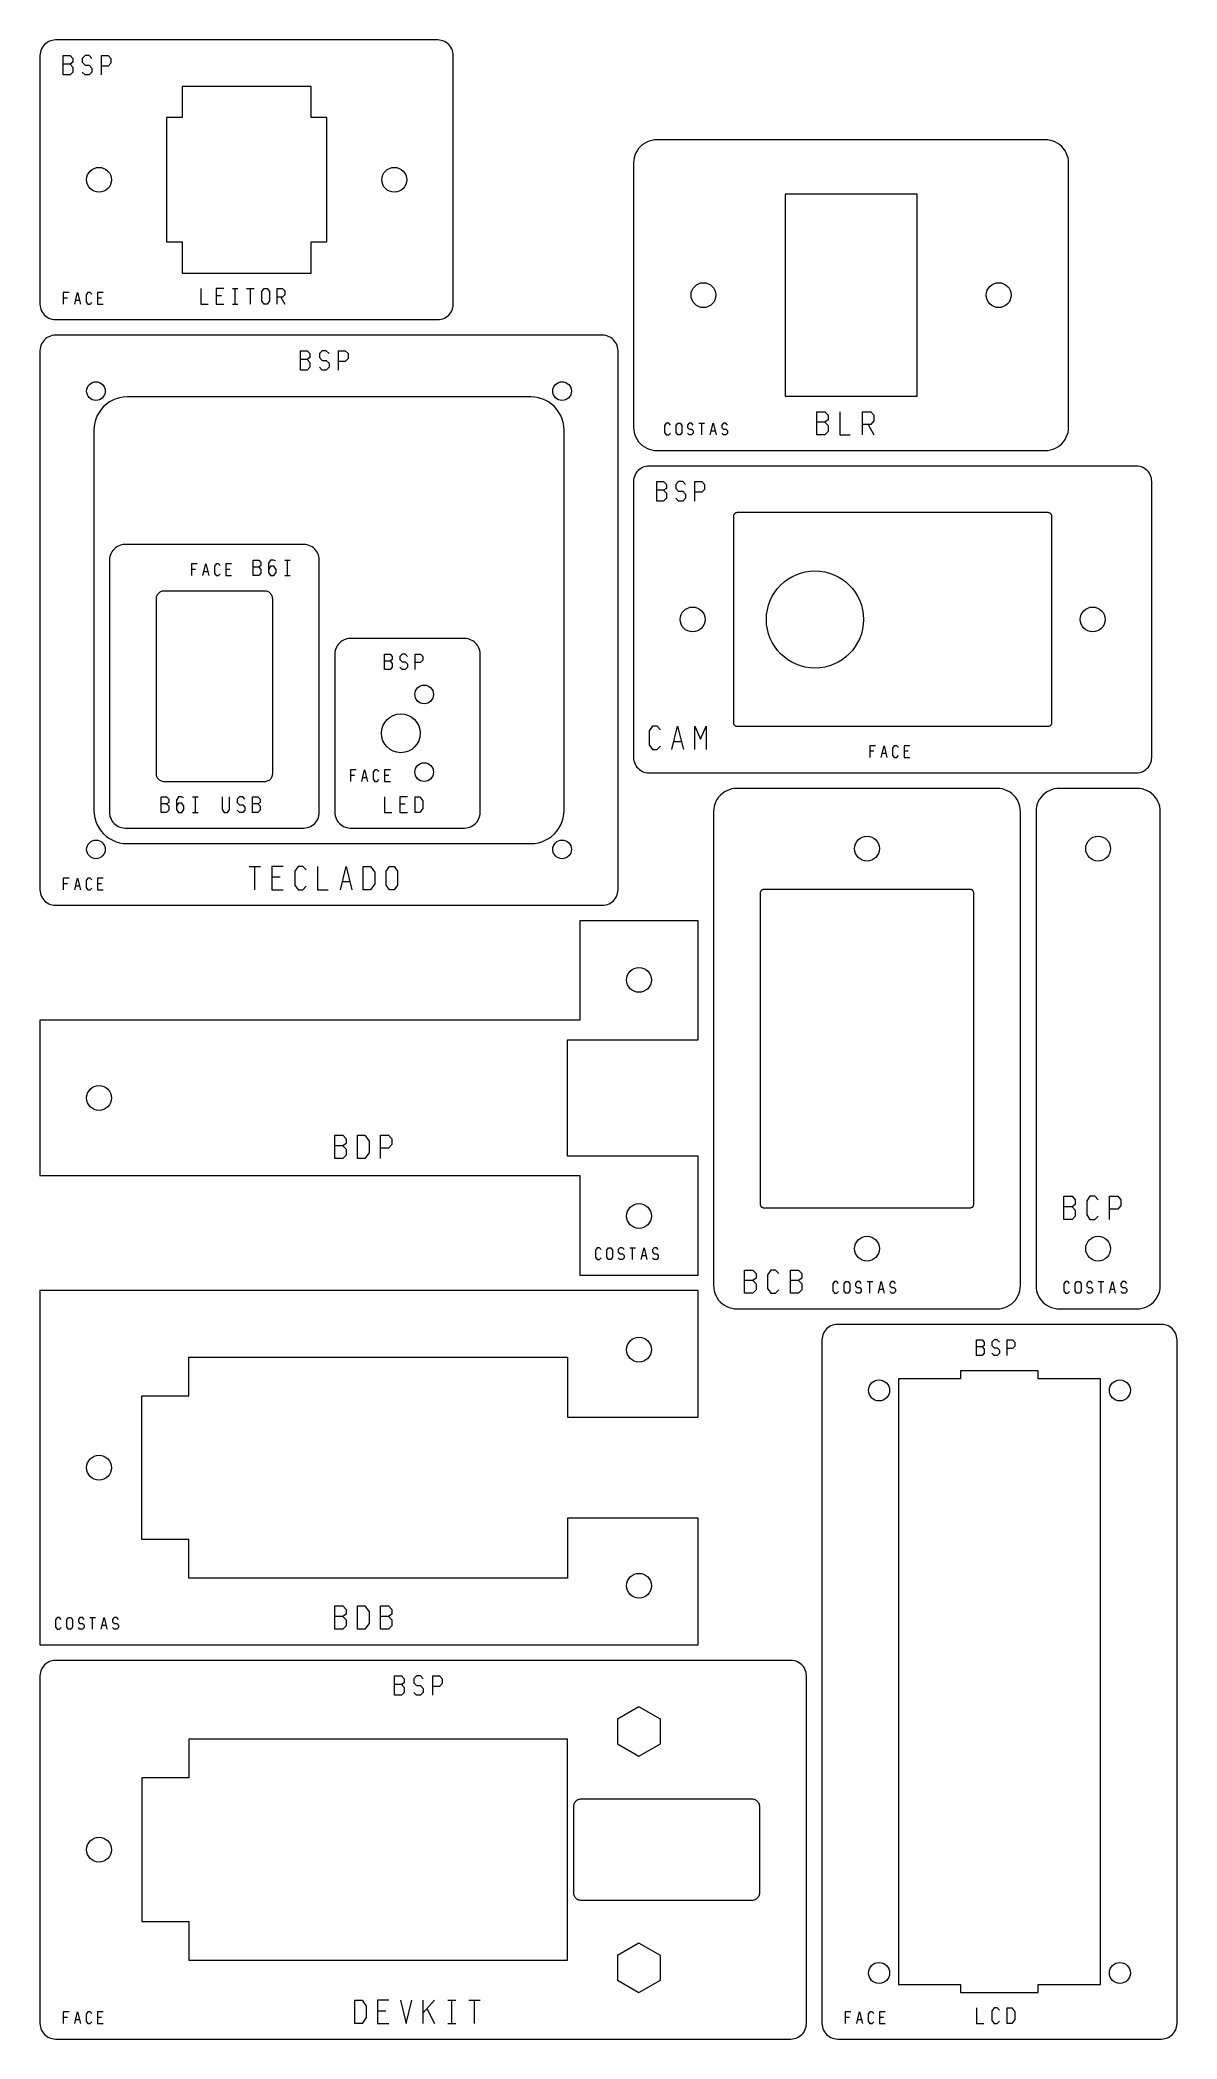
# Model space of a CAD drawing. Header units: millimetres. Extents: x 0 to 146, y 0 to 257.
import ezdxf

# ---------------------------------------------------------------- set-up
doc = ezdxf.new("R2010")
doc.units = ezdxf.units.MM
doc.layers.add('CORTE', color=1, linetype='Continuous', lineweight=0)
doc.layers.add('MARCAÇÃO', color=2, linetype='Continuous', lineweight=0)

msp = doc.modelspace()

# ---------------------------------------------------------------- linework, layer by layer
at = {"layer": 'CORTE'}
for points in [[(51.2, 221.350853), (51.423929, 221.363429), (51.645042, 221.400997), (51.860558, 221.463086), (52.067767, 221.548915), (52.264064, 221.657405), (52.44698, 221.78719), (52.614214, 221.936639), (52.763663, 222.103873), (52.893448, 222.286789), (53.001938, 222.483085), (53.087767, 222.690295), (53.149856, 222.905811), (53.187424, 223.126924), (53.2, 223.350853), (53.2, 255.350853), (53.187424, 255.574782), (53.149856, 255.795895), (53.087767, 256.011411), (53.001938, 256.21862), (52.893448, 256.414917), (52.763663, 256.597833), (52.614214, 256.765067), (52.44698, 256.914516), (52.264064, 257.044301), (52.067767, 257.152791), (51.860558, 257.23862), (51.645042, 257.300709), (51.423929, 257.338277), (51.2, 257.350853), (2, 257.350853), (1.776071, 257.338277), (1.554958, 257.300709), (1.339442, 257.23862), (1.132233, 257.152791), (0.935936, 257.044301), (0.75302, 256.914516), (0.585786, 256.765067), (0.436337, 256.597833), (0.306552, 256.414917), (0.198062, 256.21862), (0.112233, 256.011411), (0.050144, 255.795895), (0.012576, 255.574782), (0, 255.350853), (0, 223.350853), (0.012576, 223.126924), (0.050144, 222.905811), (0.112233, 222.690295), (0.198062, 222.483085), (0.306552, 222.286789), (0.436337, 222.103873), (0.585786, 221.936639), (0.75302, 221.78719), (0.935936, 221.657405), (1.132233, 221.548915), (1.339442, 221.463086), (1.554958, 221.400997), (1.776071, 221.363429), (2, 221.350853)], [(34.9, 231.350853), (36.9, 231.350853), (36.9, 247.350853), (34.9, 247.350853), (34.9, 251.350853), (18.3, 251.350853), (18.3, 247.350853), (16.3, 247.350853), (16.3, 231.350853), (18.3, 231.350853), (18.3, 227.350853), (34.9, 227.350853)], [(129.4, 204.5), (129.735893, 204.518863), (130.067563, 204.575216), (130.390837, 204.66835), (130.701651, 204.797093), (130.996096, 204.959827), (131.270469, 205.154506), (131.52132, 205.37868), (131.745494, 205.629531), (131.940173, 205.903904), (132.102907, 206.198349), (132.23165, 206.509163), (132.324784, 206.832437), (132.381137, 207.164107), (132.4, 207.5), (132.4, 241.5), (132.381137, 241.835893), (132.324784, 242.167563), (132.23165, 242.490837), (132.102907, 242.801651), (131.940173, 243.096096), (131.745494, 243.370469), (131.52132, 243.62132), (131.270469, 243.845494), (130.996096, 244.040173), (130.701651, 244.202907), (130.390837, 244.33165), (130.067563, 244.424784), (129.735893, 244.481137), (129.4, 244.5), (79.4, 244.5), (79.064107, 244.481137), (78.732437, 244.424784), (78.409163, 244.33165), (78.098349, 244.202907), (77.803904, 244.040173), (77.529531, 243.845494), (77.27868, 243.62132), (77.054506, 243.370469), (76.859827, 243.096096), (76.697093, 242.801651), (76.56835, 242.490837), (76.475216, 242.167563), (76.418863, 241.835893), (76.4, 241.5), (76.4, 207.5), (76.418863, 207.164107), (76.475216, 206.832437), (76.56835, 206.509163), (76.697093, 206.198349), (76.859827, 205.903904), (77.054506, 205.629531), (77.27868, 205.37868), (77.529531, 205.154506), (77.803904, 204.959827), (78.098349, 204.797093), (78.409163, 204.66835), (78.732437, 204.575216), (79.064107, 204.518863), (79.4, 204.5)], [(95.9, 211.5), (112.9, 211.5), (112.9, 237.5), (95.9, 237.5)], [(72.4, 145.950853), (72.623929, 145.963429), (72.845042, 146.000997), (73.060558, 146.063086), (73.267767, 146.148915), (73.464064, 146.257405), (73.64698, 146.38719), (73.814214, 146.536639), (73.963663, 146.703873), (74.093448, 146.886789), (74.201938, 147.083085), (74.287767, 147.290295), (74.349856, 147.505811), (74.387424, 147.726924), (74.4, 147.950853), (74.4, 217.350853), (74.387424, 217.574782), (74.349856, 217.795895), (74.287767, 218.011411), (74.201938, 218.21862), (74.093448, 218.414917), (73.963663, 218.597833), (73.814214, 218.765067), (73.64698, 218.914516), (73.464064, 219.044301), (73.267767, 219.152791), (73.060558, 219.23862), (72.845042, 219.300709), (72.623929, 219.338277), (72.4, 219.350853), (2, 219.350853), (1.776071, 219.338277), (1.554958, 219.300709), (1.339442, 219.23862), (1.132233, 219.152791), (0.935936, 219.044301), (0.75302, 218.914516), (0.585786, 218.765067), (0.436337, 218.597833), (0.306552, 218.414917), (0.198062, 218.21862), (0.112233, 218.011411), (0.050144, 217.795895), (0.012576, 217.574782), (0, 217.350853), (0, 147.950853), (0.012576, 147.726924), (0.050144, 147.505811), (0.112233, 147.290295), (0.198062, 147.083085), (0.306552, 146.886789), (0.436337, 146.703873), (0.585786, 146.536639), (0.75302, 146.38719), (0.935936, 146.257405), (1.132233, 146.148915), (1.339442, 146.063086), (1.554958, 146.000997), (1.776071, 145.963429), (2, 145.950853)], [(63.2, 153.900853), (63.675849, 153.927576), (64.145714, 154.007409), (64.603686, 154.139349), (65.044006, 154.321735), (65.461136, 154.552275), (65.849832, 154.828069), (66.205204, 155.145649), (66.522784, 155.501021), (66.798578, 155.889717), (67.029118, 156.306847), (67.211504, 156.747167), (67.343444, 157.205139), (67.423277, 157.675004), (67.45, 158.150853), (67.45, 207.150853), (67.423277, 207.626702), (67.343444, 208.096567), (67.211504, 208.554539), (67.029118, 208.994859), (66.798578, 209.411989), (66.522784, 209.800685), (66.205204, 210.156057), (65.849832, 210.473637), (65.461136, 210.749431), (65.044006, 210.979971), (64.603686, 211.162357), (64.145714, 211.294297), (63.675849, 211.37413), (63.2, 211.400853), (11.2, 211.400853), (10.724151, 211.37413), (10.254286, 211.294297), (9.796314, 211.162357), (9.355994, 210.979971), (8.938864, 210.749431), (8.550168, 210.473637), (8.194796, 210.156057), (7.877216, 209.800685), (7.601422, 209.411989), (7.370882, 208.994859), (7.188496, 208.554539), (7.056556, 208.096567), (6.976723, 207.626702), (6.95, 207.150853), (6.95, 158.150853), (6.976723, 157.675004), (7.056556, 157.205139), (7.188496, 156.747167), (7.370882, 156.306847), (7.601422, 155.889717), (7.877216, 155.501021), (8.194796, 155.145649), (8.550168, 154.828069), (8.938864, 154.552275), (9.355994, 154.321735), (9.796314, 154.139349), (10.254286, 154.007409), (10.724151, 153.927576), (11.2, 153.900853)], [(143.1, 200.5), (143.087424, 200.723929), (143.049856, 200.945042), (142.987767, 201.160558), (142.901938, 201.367767), (142.793448, 201.564064), (142.663663, 201.74698), (142.514214, 201.914214), (142.34698, 202.063663), (142.164064, 202.193448), (141.967767, 202.301938), (141.760558, 202.387767), (141.545042, 202.449856), (141.323929, 202.487424), (141.1, 202.5), (78.4, 202.5), (78.176071, 202.487424), (77.954958, 202.449856), (77.739442, 202.387767), (77.532233, 202.301938), (77.335936, 202.193448), (77.15302, 202.063663), (76.985786, 201.914214), (76.836337, 201.74698), (76.706552, 201.564064), (76.598062, 201.367767), (76.512233, 201.160558), (76.450144, 200.945042), (76.412576, 200.723929), (76.4, 200.5), (76.4, 165), (76.412576, 164.776071), (76.450144, 164.554958), (76.512233, 164.339442), (76.598062, 164.132233), (76.706552, 163.935936), (76.836337, 163.75302), (76.985786, 163.585786), (77.15302, 163.436337), (77.335936, 163.306552), (77.532233, 163.198062), (77.739442, 163.112233), (77.954958, 163.050144), (78.176071, 163.012576), (78.4, 163), (141.1, 163), (141.323929, 163.012576), (141.545042, 163.050144), (141.760558, 163.112233), (141.967767, 163.198062), (142.164064, 163.306552), (142.34698, 163.436337), (142.514214, 163.585786), (142.663663, 163.75302), (142.793448, 163.935936), (142.901938, 164.132233), (142.987767, 164.339442), (143.049856, 164.554958), (143.087424, 164.776071), (143.1, 165)], [(33.95, 155.900853), (34.173929, 155.913429), (34.395042, 155.950997), (34.610558, 156.013086), (34.817767, 156.098915), (35.014064, 156.207405), (35.19698, 156.33719), (35.364214, 156.486639), (35.513663, 156.653873), (35.643448, 156.836789), (35.751938, 157.033085), (35.837767, 157.240295), (35.899856, 157.455811), (35.937424, 157.676924), (35.95, 157.900853), (35.95, 190.400853), (35.937424, 190.624782), (35.899856, 190.845895), (35.837767, 191.061411), (35.751938, 191.26862), (35.643448, 191.464917), (35.513663, 191.647833), (35.364214, 191.815067), (35.19698, 191.964516), (35.014064, 192.094301), (34.817767, 192.202791), (34.610558, 192.28862), (34.395042, 192.350709), (34.173929, 192.388277), (33.95, 192.400853), (10.95, 192.400853), (10.726071, 192.388277), (10.504958, 192.350709), (10.289442, 192.28862), (10.082233, 192.202791), (9.885936, 192.094301), (9.70302, 191.964516), (9.535786, 191.815067), (9.386337, 191.647833), (9.256552, 191.464917), (9.148062, 191.26862), (9.062233, 191.061411), (9.000144, 190.845895), (8.962576, 190.624782), (8.95, 190.400853), (8.95, 157.900853), (8.962576, 157.676924), (9.000144, 157.455811), (9.062233, 157.240295), (9.148062, 157.033085), (9.256552, 156.836789), (9.386337, 156.653873), (9.535786, 156.486639), (9.70302, 156.33719), (9.885936, 156.207405), (10.082233, 156.098915), (10.289442, 156.013086), (10.504958, 155.950997), (10.726071, 155.913429), (10.95, 155.900853)], [(54.65, 155.900853), (54.873929, 155.913429), (55.095042, 155.950997), (55.310558, 156.013086), (55.517767, 156.098915), (55.714064, 156.207405), (55.89698, 156.33719), (56.064214, 156.486639), (56.213663, 156.653873), (56.343448, 156.836789), (56.451938, 157.033085), (56.537767, 157.240295), (56.599856, 157.455811), (56.637424, 157.676924), (56.65, 157.900853), (56.65, 178.300853), (56.637424, 178.524782), (56.599856, 178.745895), (56.537767, 178.961411), (56.451938, 179.16862), (56.343448, 179.364917), (56.213663, 179.547833), (56.064214, 179.715067), (55.89698, 179.864516), (55.714064, 179.994301), (55.517767, 180.102791), (55.310558, 180.18862), (55.095042, 180.250709), (54.873929, 180.288277), (54.65, 180.300853), (39.95, 180.300853), (39.726071, 180.288277), (39.504958, 180.250709), (39.289442, 180.18862), (39.082233, 180.102791), (38.885936, 179.994301), (38.70302, 179.864516), (38.535786, 179.715067), (38.386337, 179.547833), (38.256552, 179.364917), (38.148062, 179.16862), (38.062233, 178.961411), (38.000144, 178.745895), (37.962576, 178.524782), (37.95, 178.300853), (37.95, 157.900853), (37.962576, 157.676924), (38.000144, 157.455811), (38.062233, 157.240295), (38.148062, 157.033085), (38.256552, 156.836789), (38.386337, 156.653873), (38.535786, 156.486639), (38.70302, 156.33719), (38.885936, 156.207405), (39.082233, 156.098915), (39.289442, 156.013086), (39.504958, 155.950997), (39.726071, 155.913429), (39.95, 155.900853)], [(123.2, 94), (123.535893, 94.018863), (123.867563, 94.075216), (124.190837, 94.16835), (124.501651, 94.297093), (124.796096, 94.459827), (125.070469, 94.654506), (125.32132, 94.87868), (125.545494, 95.129531), (125.740173, 95.403904), (125.902907, 95.698349), (126.03165, 96.009163), (126.124784, 96.332437), (126.181137, 96.664107), (126.2, 97), (126.2, 158), (126.181137, 158.335893), (126.124784, 158.667563), (126.03165, 158.990837), (125.902907, 159.301651), (125.740173, 159.596096), (125.545494, 159.870469), (125.32132, 160.12132), (125.070469, 160.345494), (124.796096, 160.540173), (124.501651, 160.702907), (124.190837, 160.83165), (123.867563, 160.924784), (123.535893, 160.981137), (123.2, 161), (89.7, 161), (89.364107, 160.981137), (89.032437, 160.924784), (88.709163, 160.83165), (88.398349, 160.702907), (88.103904, 160.540173), (87.829531, 160.345494), (87.57868, 160.12132), (87.354506, 159.870469), (87.159827, 159.596096), (86.997093, 159.301651), (86.86835, 158.990837), (86.775216, 158.667563), (86.718863, 158.335893), (86.7, 158), (86.7, 97), (86.718863, 96.664107), (86.775216, 96.332437), (86.86835, 96.009163), (86.997093, 95.698349), (87.159827, 95.403904), (87.354506, 95.129531), (87.57868, 94.87868), (87.829531, 94.654506), (88.103904, 94.459827), (88.398349, 94.297093), (88.709163, 94.16835), (89.032437, 94.075216), (89.364107, 94.018863), (89.7, 94)], [(141.2, 94), (141.535893, 94.018863), (141.867563, 94.075216), (142.190837, 94.16835), (142.501651, 94.297093), (142.796096, 94.459827), (143.070469, 94.654506), (143.32132, 94.87868), (143.545494, 95.129531), (143.740173, 95.403904), (143.902907, 95.698349), (144.03165, 96.009163), (144.124784, 96.332437), (144.181137, 96.664107), (144.2, 97), (144.2, 158), (144.181137, 158.335893), (144.124784, 158.667563), (144.03165, 158.990837), (143.902907, 159.301651), (143.740173, 159.596096), (143.545494, 159.870469), (143.32132, 160.12132), (143.070469, 160.345494), (142.796096, 160.540173), (142.501651, 160.702907), (142.190837, 160.83165), (141.867563, 160.924784), (141.535893, 160.981137), (141.2, 161), (131.2, 161), (130.864107, 160.981137), (130.532437, 160.924784), (130.209163, 160.83165), (129.898349, 160.702907), (129.603904, 160.540173), (129.329531, 160.345494), (129.07868, 160.12132), (128.854506, 159.870469), (128.659827, 159.596096), (128.497093, 159.301651), (128.36835, 158.990837), (128.275216, 158.667563), (128.218863, 158.335893), (128.2, 158), (128.2, 97), (128.218863, 96.664107), (128.275216, 96.332437), (128.36835, 96.009163), (128.497093, 95.698349), (128.659827, 95.403904), (128.854506, 95.129531), (129.07868, 94.87868), (129.329531, 94.654506), (129.603904, 94.459827), (129.898349, 94.297093), (130.209163, 94.16835), (130.532437, 94.075216), (130.864107, 94.018863), (131.2, 94)], [(119.7, 107), (119.755982, 107.003144), (119.81126, 107.012536), (119.86514, 107.028058), (119.916942, 107.049516), (119.966016, 107.076638), (120.011745, 107.109084), (120.053553, 107.146447), (120.090916, 107.188255), (120.123362, 107.233984), (120.150484, 107.283058), (120.171942, 107.33486), (120.187464, 107.38874), (120.196856, 107.444018), (120.2, 107.5), (120.2, 147.5), (120.196856, 147.555982), (120.187464, 147.61126), (120.171942, 147.66514), (120.150484, 147.716942), (120.123362, 147.766016), (120.090916, 147.811745), (120.053553, 147.853553), (120.011745, 147.890916), (119.966016, 147.923362), (119.916942, 147.950484), (119.86514, 147.971942), (119.81126, 147.987464), (119.755982, 147.996856), (119.7, 148), (93.2, 148), (93.144018, 147.996856), (93.08874, 147.987464), (93.03486, 147.971942), (92.983058, 147.950484), (92.933984, 147.923362), (92.888255, 147.890916), (92.846447, 147.853553), (92.809084, 147.811745), (92.776638, 147.766016), (92.749516, 147.716942), (92.728058, 147.66514), (92.712536, 147.61126), (92.703144, 147.555982), (92.7, 147.5), (92.7, 107.5), (92.703144, 107.444018), (92.712536, 107.38874), (92.728058, 107.33486), (92.749516, 107.283058), (92.776638, 107.233984), (92.809084, 107.188255), (92.846447, 107.146447), (92.888255, 107.109084), (92.933984, 107.076638), (92.983058, 107.049516), (93.03486, 107.028058), (93.08874, 107.012536), (93.144018, 107.003144), (93.2, 107)], [(0, 111.150853), (69.5, 111.150853), (69.5, 98.350853), (84.7, 98.350853), (84.7, 113.650853), (67.9, 113.650853), (67.9, 128.650853), (84.7, 128.650853), (84.7, 143.950853), (69.5, 143.950853), (69.5, 131.150853), (0, 131.150853)], [(84.7, 50.750853), (84.7, 67.050853), (67.9, 67.050853), (67.9, 59.330853), (19.14, 59.330853), (19.14, 64.300853), (13.1, 64.300853), (13.1, 82.800853), (19.14, 82.800853), (19.14, 87.770853), (67.9, 87.770853), (67.9, 80.050853), (84.7, 80.050853), (84.7, 96.350853), (0, 96.350853), (0, 50.750853)], [(146.35, 90), (146.337424, 90.223929), (146.299856, 90.445042), (146.237767, 90.660558), (146.151938, 90.867767), (146.043448, 91.064064), (145.913663, 91.24698), (145.764214, 91.414214), (145.59698, 91.563663), (145.414064, 91.693448), (145.217767, 91.801938), (145.010558, 91.887767), (144.795042, 91.949856), (144.573929, 91.987424), (144.35, 92), (102.65, 92), (102.426071, 91.987424), (102.204958, 91.949856), (101.989442, 91.887767), (101.782233, 91.801938), (101.585936, 91.693448), (101.40302, 91.563663), (101.235786, 91.414214), (101.086337, 91.24698), (100.956552, 91.064064), (100.848062, 90.867767), (100.762233, 90.660558), (100.700144, 90.445042), (100.662576, 90.223929), (100.65, 90), (100.65, 2), (100.662576, 1.776071), (100.700144, 1.554958), (100.762233, 1.339442), (100.848062, 1.132233), (100.956552, 0.935936), (101.086337, 0.75302), (101.235786, 0.585786), (101.40302, 0.436337), (101.585936, 0.306552), (101.782233, 0.198062), (101.989442, 0.112233), (102.204958, 0.050144), (102.426071, 0.012576), (102.65, 0), (144.35, 0), (144.573929, 0.012576), (144.795042, 0.050144), (145.010558, 0.112233), (145.217767, 0.198062), (145.414064, 0.306552), (145.59698, 0.436337), (145.764214, 0.585786), (145.913663, 0.75302), (146.043448, 0.935936), (146.151938, 1.132233), (146.237767, 1.339442), (146.299856, 1.554958), (146.337424, 1.776071), (146.35, 2)], [(128.5, 85), (128.5, 86), (118.5, 86), (118.5, 85), (110.5, 85), (110.5, 7), (118.5, 7), (118.5, 6), (128.5, 6), (128.5, 7), (136.5, 7), (136.5, 85)], [(98.65, 46.750853), (98.637424, 46.974782), (98.599856, 47.195895), (98.537767, 47.411411), (98.451938, 47.61862), (98.343448, 47.814917), (98.213663, 47.997833), (98.064214, 48.165067), (97.89698, 48.314516), (97.714064, 48.444301), (97.517767, 48.552791), (97.310558, 48.63862), (97.095042, 48.700709), (96.873929, 48.738277), (96.65, 48.750853), (2, 48.750853), (1.776071, 48.738277), (1.554958, 48.700709), (1.339442, 48.63862), (1.132233, 48.552791), (0.935936, 48.444301), (0.75302, 48.314516), (0.585786, 48.165067), (0.436337, 47.997833), (0.306552, 47.814917), (0.198062, 47.61862), (0.112233, 47.411411), (0.050144, 47.195895), (0.012576, 46.974782), (0, 46.750853), (0, 2), (0.012576, 1.776071), (0.050144, 1.554958), (0.112233, 1.339442), (0.198062, 1.132233), (0.306552, 0.935936), (0.436337, 0.75302), (0.585786, 0.585786), (0.75302, 0.436337), (0.935936, 0.306552), (1.132233, 0.198062), (1.339442, 0.112233), (1.554958, 0.050144), (1.776071, 0.012576), (2, 0), (96.65, 0), (96.873929, 0.012576), (97.095042, 0.050144), (97.310558, 0.112233), (97.517767, 0.198062), (97.714064, 0.306552), (97.89698, 0.436337), (98.064214, 0.585786), (98.213663, 0.75302), (98.343448, 0.935936), (98.451938, 1.132233), (98.537767, 1.339442), (98.599856, 1.554958), (98.637424, 1.776071), (98.65, 2)], [(79.85, 37.987713), (79.85, 41.16314), (77.1, 42.750853), (74.35, 41.16314), (74.35, 37.987713), (77.1, 36.4)], [(92.65, 29.875426), (92.643712, 29.987391), (92.624928, 30.097947), (92.593883, 30.205706), (92.550969, 30.30931), (92.496724, 30.407459), (92.431831, 30.498916), (92.357107, 30.582533), (92.27349, 30.657258), (92.182032, 30.722151), (92.083884, 30.776395), (91.980279, 30.81931), (91.872521, 30.850354), (91.761964, 30.869139), (91.65, 30.875426), (69.65, 30.875426), (69.538036, 30.869139), (69.427479, 30.850354), (69.319721, 30.81931), (69.216116, 30.776395), (69.117968, 30.722151), (69.02651, 30.657258), (68.942893, 30.582533), (68.868169, 30.498916), (68.803276, 30.407459), (68.749031, 30.30931), (68.706117, 30.205706), (68.675072, 30.097947), (68.656288, 29.987391), (68.65, 29.875426), (68.65, 18.875426), (68.656288, 18.763462), (68.675072, 18.652906), (68.706117, 18.545147), (68.749031, 18.441543), (68.803276, 18.343394), (68.868169, 18.251937), (68.942893, 18.16832), (69.02651, 18.093595), (69.117968, 18.028702), (69.216116, 17.974458), (69.319721, 17.931543), (69.427479, 17.900499), (69.538036, 17.881714), (69.65, 17.875426), (91.65, 17.875426), (91.761964, 17.881714), (91.872521, 17.900499), (91.980279, 17.931543), (92.083884, 17.974458), (92.182032, 18.028702), (92.27349, 18.093595), (92.357107, 18.16832), (92.431831, 18.251937), (92.496724, 18.343394), (92.550969, 18.441543), (92.593883, 18.545147), (92.624928, 18.652906), (92.643712, 18.763462), (92.65, 18.875426)], [(79.85, 7.587713), (79.85, 10.76314), (77.1, 12.350853), (74.35, 10.76314), (74.35, 7.587713), (77.1, 6)]]:
    msp.add_lwpolyline(points, close=True, dxfattribs=at)
for centre, radius in [((7.6, 239.350853), 1.6), ((45.6, 239.350853), 1.6), ((85.4, 224.5), 1.6), ((123.4, 224.5), 1.6), ((7.2, 212.150853), 1.2), ((67.2, 212.150853), 1.2), ((99.75, 182.75), 6.25), ((84, 182.75), 1.6), ((135.5, 182.75), 1.6), ((49.45, 173.100853), 1.2), ((46.45, 168.100853), 2.5), ((49.45, 163.100853), 1.2), ((106.45, 153.25), 1.6), ((136.2, 153.25), 1.6), ((7.2, 153.150853), 1.2), ((67.2, 153.150853), 1.2), ((77.1, 136.350853), 1.6), ((7.6, 121.150853), 1.6), ((77.1, 105.950853), 1.6), ((106.45, 101.75), 1.6), ((136.2, 101.75), 1.6), ((77.1, 88.750853), 1.6), ((108, 83.5), 1.35), ((139, 83.5), 1.35), ((7.6, 73.550853), 1.6), ((77.1, 58.350853), 1.6), ((7.6, 24.375426), 1.6), ((108, 8.5), 1.35), ((139, 8.5), 1.35)]:
    msp.add_circle(centre, radius, dxfattribs=at)
at = {"layer": 'MARCAÇÃO', "color": 5}
for points in [[(3, 252.850853), (3, 255.350853), (3.875, 255.350853), (4.225, 254.975853), (4.225, 254.475853), (3.875, 254.225853), (3, 254.225853)], [(6.675, 254.975853), (6.325, 255.350853), (5.8, 255.350853), (5.45, 254.975853), (5.45, 254.475853), (5.8, 254.100853), (6.325, 254.100853), (6.675, 253.725853), (6.675, 253.225853), (6.325, 252.850853), (5.8, 252.850853), (5.45, 253.225853)], [(7.9, 252.850853), (7.9, 255.350853), (8.775, 255.350853), (9.125, 254.975853), (9.125, 254.350853), (8.775, 253.975853), (7.9, 253.975853)], [(3.875, 254.225853), (4.225, 253.850853), (4.225, 253.225853), (3.875, 252.850853), (3, 252.850853)], [(3.735, 224.850853), (3, 224.850853), (3, 223.350853)], [(3, 224.175853), (3.525, 224.175853)], [(4.47, 223.350853), (4.8375, 224.850853), (5.205, 223.350853)], [(6.675, 224.625853), (6.465, 224.850853), (6.15, 224.850853), (5.94, 224.550853), (5.94, 223.650853), (6.15, 223.350853), (6.465, 223.350853), (6.675, 223.575853)], [(8.145, 224.850853), (7.41, 224.850853), (7.41, 223.350853), (8.145, 223.350853)], [(7.41, 224.175853), (7.935, 224.175853)], [(20.72, 225.350853), (20.72, 223.350853), (21.63, 223.350853)], [(23.66, 225.350853), (22.68, 225.350853), (22.68, 223.350853), (23.66, 223.350853)], [(22.68, 224.450853), (23.38, 224.450853)], [(24.78, 225.350853), (25.48, 225.350853)], [(25.13, 223.350853), (25.13, 225.350853)], [(26.6, 225.350853), (27.58, 225.350853)], [(27.09, 223.350853), (27.09, 225.350853)], [(28.84, 225.350853), (29.26, 225.350853), (29.54, 224.950853), (29.54, 223.750853), (29.26, 223.350853), (28.84, 223.350853), (28.56, 223.750853), (28.56, 224.950853), (28.84, 225.350853)], [(30.52, 223.350853), (30.52, 225.350853), (31.22, 225.350853), (31.5, 225.050853), (31.5, 224.550853), (31.22, 224.250853), (30.52, 224.250853)], [(31.01, 224.250853), (31.5, 223.350853)], [(4.6065, 223.875853), (5.0685, 223.875853)], [(24.78, 223.350853), (25.48, 223.350853)], [(33.525, 214.850853), (33.525, 217.350853), (34.4, 217.350853), (34.75, 216.975853), (34.75, 216.475853), (34.4, 216.225853), (33.525, 216.225853)], [(34.4, 216.225853), (34.75, 215.850853), (34.75, 215.225853), (34.4, 214.850853), (33.525, 214.850853)], [(37.2, 216.975853), (36.85, 217.350853), (36.325, 217.350853), (35.975, 216.975853), (35.975, 216.475853), (36.325, 216.100853), (36.85, 216.100853), (37.2, 215.725853), (37.2, 215.225853), (36.85, 214.850853), (36.325, 214.850853), (35.975, 215.225853)], [(38.425, 214.850853), (38.425, 217.350853), (39.3, 217.350853), (39.65, 216.975853), (39.65, 216.350853), (39.3, 215.975853), (38.425, 215.975853)], [(99.99, 206.5), (99.99, 209.5), (101.04, 209.5), (101.46, 209.05), (101.46, 208.45), (101.04, 208.15), (99.99, 208.15)], [(102.93, 209.5), (102.93, 206.5), (104.295, 206.5)], [(105.87, 206.5), (105.87, 209.5), (106.92, 209.5), (107.34, 209.05), (107.34, 208.3), (106.92, 207.85), (105.87, 207.85)], [(81.135, 207.775), (80.925, 208), (80.61, 208), (80.4, 207.7), (80.4, 206.8), (80.61, 206.5), (80.925, 206.5), (81.135, 206.725)], [(82.08, 208), (82.395, 208), (82.605, 207.7), (82.605, 206.8), (82.395, 206.5), (82.08, 206.5), (81.87, 206.8), (81.87, 207.7), (82.08, 208)], [(84.075, 207.775), (83.865, 208), (83.55, 208), (83.34, 207.775), (83.34, 207.475), (83.55, 207.25), (83.865, 207.25), (84.075, 207.025), (84.075, 206.725), (83.865, 206.5), (83.55, 206.5), (83.34, 206.725)], [(84.81, 208), (85.545, 208)], [(85.1775, 206.5), (85.1775, 208)], [(86.28, 206.5), (86.6475, 208), (87.015, 206.5)], [(86.4165, 207.025), (86.8785, 207.025)], [(88.485, 207.775), (88.275, 208), (87.96, 208), (87.75, 207.775), (87.75, 207.475), (87.96, 207.25), (88.275, 207.25), (88.485, 207.025), (88.485, 206.725), (88.275, 206.5), (87.96, 206.5), (87.75, 206.725)], [(101.04, 208.15), (101.46, 207.7), (101.46, 206.95), (101.04, 206.5), (99.99, 206.5)], [(106.605, 207.85), (107.34, 206.5)], [(79.4, 198), (79.4, 200.5), (80.275, 200.5), (80.625, 200.125), (80.625, 199.625), (80.275, 199.375), (79.4, 199.375)], [(80.275, 199.375), (80.625, 199), (80.625, 198.375), (80.275, 198), (79.4, 198)], [(83.075, 200.125), (82.725, 200.5), (82.2, 200.5), (81.85, 200.125), (81.85, 199.625), (82.2, 199.25), (82.725, 199.25), (83.075, 198.875), (83.075, 198.375), (82.725, 198), (82.2, 198), (81.85, 198.375)], [(84.3, 198), (84.3, 200.5), (85.175, 200.5), (85.525, 200.125), (85.525, 199.5), (85.175, 199.125), (84.3, 199.125)], [(20.245, 189.900853), (19.51, 189.900853), (19.51, 188.400853)], [(19.51, 189.225853), (20.035, 189.225853)], [(20.98, 188.400853), (21.3475, 189.900853), (21.715, 188.400853)], [(21.1165, 188.925853), (21.5785, 188.925853)], [(23.185, 189.675853), (22.975, 189.900853), (22.66, 189.900853), (22.45, 189.600853), (22.45, 188.700853), (22.66, 188.400853), (22.975, 188.400853), (23.185, 188.625853)], [(24.655, 189.900853), (23.92, 189.900853), (23.92, 188.400853), (24.655, 188.400853)], [(23.92, 189.225853), (24.445, 189.225853)], [(27.45, 188.400853), (27.45, 190.400853), (28.15, 190.400853), (28.43, 190.100853), (28.43, 189.700853), (28.15, 189.500853), (27.45, 189.500853)], [(28.15, 189.500853), (28.43, 189.200853), (28.43, 188.700853), (28.15, 188.400853), (27.45, 188.400853)], [(30.32, 190.300853), (30.04, 190.400853), (29.69, 190.400853), (29.41, 190.000853), (29.41, 188.800853), (29.69, 188.400853), (30.11, 188.400853), (30.39, 188.800853), (30.39, 189.200853), (30.11, 189.600853), (29.69, 189.600853), (29.41, 189.200853)], [(31.51, 190.400853), (32.21, 190.400853)], [(31.51, 188.400853), (32.21, 188.400853)], [(31.86, 188.400853), (31.86, 190.400853)], [(44.36, 176.300853), (44.36, 178.300853), (45.06, 178.300853), (45.34, 178.000853), (45.34, 177.600853), (45.06, 177.400853), (44.36, 177.400853)], [(47.3, 178.000853), (47.02, 178.300853), (46.6, 178.300853), (46.32, 178.000853), (46.32, 177.600853), (46.6, 177.300853), (47.02, 177.300853), (47.3, 177.000853), (47.3, 176.600853), (47.02, 176.300853), (46.6, 176.300853), (46.32, 176.600853)], [(48.28, 176.300853), (48.28, 178.300853), (48.98, 178.300853), (49.26, 178.000853), (49.26, 177.500853), (48.98, 177.200853), (48.28, 177.200853)], [(45.06, 177.400853), (45.34, 177.100853), (45.34, 176.600853), (45.06, 176.300853), (44.36, 176.300853)], [(79.87, 168.55), (79.45, 169), (78.82, 169), (78.4, 168.4), (78.4, 166.6), (78.82, 166), (79.45, 166), (79.87, 166.45)], [(81.34, 166), (82.075, 169), (82.81, 166)], [(84.28, 166), (84.28, 169), (85.015, 167.35), (85.75, 169), (85.75, 166)], [(81.613, 167.05), (82.537, 167.05)], [(107.545, 166.5), (106.81, 166.5), (106.81, 165)], [(106.81, 165.825), (107.335, 165.825)], [(108.28, 165), (108.6475, 166.5), (109.015, 165)], [(108.4165, 165.525), (108.8785, 165.525)], [(110.485, 166.275), (110.275, 166.5), (109.96, 166.5), (109.75, 166.2), (109.75, 165.3), (109.96, 165), (110.275, 165), (110.485, 165.225)], [(111.955, 166.5), (111.22, 166.5), (111.22, 165), (111.955, 165)], [(111.22, 165.825), (111.745, 165.825)], [(40.685, 163.400853), (39.95, 163.400853), (39.95, 161.900853)], [(39.95, 162.725853), (40.475, 162.725853)], [(41.42, 161.900853), (41.7875, 163.400853), (42.155, 161.900853)], [(41.5565, 162.425853), (42.0185, 162.425853)], [(43.625, 163.175853), (43.415, 163.400853), (43.1, 163.400853), (42.89, 163.100853), (42.89, 162.200853), (43.1, 161.900853), (43.415, 161.900853), (43.625, 162.125853)], [(45.095, 163.400853), (44.36, 163.400853), (44.36, 161.900853), (45.095, 161.900853)], [(44.36, 162.725853), (44.885, 162.725853)], [(15.59, 157.900853), (15.59, 159.900853), (16.29, 159.900853), (16.57, 159.600853), (16.57, 159.200853), (16.29, 159.000853), (15.59, 159.000853)], [(18.46, 159.800853), (18.18, 159.900853), (17.83, 159.900853), (17.55, 159.500853), (17.55, 158.300853), (17.83, 157.900853), (18.25, 157.900853), (18.53, 158.300853), (18.53, 158.700853), (18.25, 159.100853), (17.83, 159.100853), (17.55, 158.700853)], [(19.65, 159.900853), (20.35, 159.900853)], [(20, 157.900853), (20, 159.900853)], [(23.43, 159.900853), (23.43, 158.300853), (23.71, 157.900853), (24.13, 157.900853), (24.41, 158.300853), (24.41, 159.900853)], [(26.37, 159.600853), (26.09, 159.900853), (25.67, 159.900853), (25.39, 159.600853), (25.39, 159.200853), (25.67, 158.900853), (26.09, 158.900853), (26.37, 158.600853), (26.37, 158.200853), (26.09, 157.900853), (25.67, 157.900853), (25.39, 158.200853)], [(27.35, 157.900853), (27.35, 159.900853), (28.05, 159.900853), (28.33, 159.600853), (28.33, 159.200853), (28.05, 159.000853), (27.35, 159.000853)], [(44.36, 159.900853), (44.36, 157.900853), (45.27, 157.900853)], [(47.3, 159.900853), (46.32, 159.900853), (46.32, 157.900853), (47.3, 157.900853)], [(48.28, 157.900853), (48.28, 159.900853), (48.91, 159.900853), (49.26, 159.400853), (49.26, 158.400853), (48.91, 157.900853), (48.28, 157.900853)], [(16.29, 159.000853), (16.57, 158.700853), (16.57, 158.200853), (16.29, 157.900853), (15.59, 157.900853)], [(19.65, 157.900853), (20.35, 157.900853)], [(28.05, 159.000853), (28.33, 158.700853), (28.33, 158.200853), (28.05, 157.900853), (27.35, 157.900853)], [(46.32, 159.000853), (47.02, 159.000853)], [(3.735, 149.450853), (3, 149.450853), (3, 147.950853)], [(4.47, 147.950853), (4.8375, 149.450853), (5.205, 147.950853)], [(6.675, 149.225853), (6.465, 149.450853), (6.15, 149.450853), (5.94, 149.150853), (5.94, 148.250853), (6.15, 147.950853), (6.465, 147.950853), (6.675, 148.175853)], [(8.145, 149.450853), (7.41, 149.450853), (7.41, 147.950853), (8.145, 147.950853)], [(26.91, 150.950853), (28.38, 150.950853)], [(27.645, 147.950853), (27.645, 150.950853)], [(31.32, 150.950853), (29.85, 150.950853), (29.85, 147.950853), (31.32, 147.950853)], [(29.85, 149.600853), (30.9, 149.600853)], [(34.26, 150.500853), (33.84, 150.950853), (33.21, 150.950853), (32.79, 150.350853), (32.79, 148.550853), (33.21, 147.950853), (33.84, 147.950853), (34.26, 148.400853)], [(35.73, 150.950853), (35.73, 147.950853), (37.095, 147.950853)], [(38.67, 147.950853), (39.405, 150.950853), (40.14, 147.950853)], [(41.61, 147.950853), (41.61, 150.950853), (42.555, 150.950853), (43.08, 150.200853), (43.08, 148.700853), (42.555, 147.950853), (41.61, 147.950853)], [(44.97, 150.950853), (45.6, 150.950853), (46.02, 150.350853), (46.02, 148.550853), (45.6, 147.950853), (44.97, 147.950853), (44.55, 148.550853), (44.55, 150.350853), (44.97, 150.950853)], [(3, 148.775853), (3.525, 148.775853)], [(4.6065, 148.475853), (5.0685, 148.475853)], [(7.41, 148.775853), (7.935, 148.775853)], [(38.943, 149.000853), (39.867, 149.000853)], [(37.94, 113.350853), (37.94, 116.350853), (38.99, 116.350853), (39.41, 115.900853), (39.41, 115.300853), (38.99, 115.000853), (37.94, 115.000853)], [(40.88, 113.350853), (40.88, 116.350853), (41.825, 116.350853), (42.35, 115.600853), (42.35, 114.100853), (41.825, 113.350853), (40.88, 113.350853)], [(43.82, 113.350853), (43.82, 116.350853), (44.87, 116.350853), (45.29, 115.900853), (45.29, 115.150853), (44.87, 114.700853), (43.82, 114.700853)], [(38.99, 115.000853), (39.41, 114.550853), (39.41, 113.800853), (38.99, 113.350853), (37.94, 113.350853)], [(131.79, 105.5), (131.79, 108.5), (132.84, 108.5), (133.26, 108.05), (133.26, 107.45), (132.84, 107.15), (131.79, 107.15)], [(136.2, 108.05), (135.78, 108.5), (135.15, 108.5), (134.73, 107.9), (134.73, 106.1), (135.15, 105.5), (135.78, 105.5), (136.2, 105.95)], [(137.67, 105.5), (137.67, 108.5), (138.72, 108.5), (139.14, 108.05), (139.14, 107.3), (138.72, 106.85), (137.67, 106.85)], [(132.84, 107.15), (133.26, 106.7), (133.26, 105.95), (132.84, 105.5), (131.79, 105.5)], [(72.235, 101.625853), (72.025, 101.850853), (71.71, 101.850853), (71.5, 101.550853), (71.5, 100.650853), (71.71, 100.350853), (72.025, 100.350853), (72.235, 100.575853)], [(73.18, 101.850853), (73.495, 101.850853), (73.705, 101.550853), (73.705, 100.650853), (73.495, 100.350853), (73.18, 100.350853), (72.97, 100.650853), (72.97, 101.550853), (73.18, 101.850853)], [(75.175, 101.625853), (74.965, 101.850853), (74.65, 101.850853), (74.44, 101.625853), (74.44, 101.325853), (74.65, 101.100853), (74.965, 101.100853), (75.175, 100.875853), (75.175, 100.575853), (74.965, 100.350853), (74.65, 100.350853), (74.44, 100.575853)], [(75.91, 101.850853), (76.645, 101.850853)], [(76.2775, 100.350853), (76.2775, 101.850853)], [(77.38, 100.350853), (77.7475, 101.850853), (78.115, 100.350853)], [(77.5165, 100.875853), (77.9785, 100.875853)], [(79.585, 101.625853), (79.375, 101.850853), (79.06, 101.850853), (78.85, 101.625853), (78.85, 101.325853), (79.06, 101.100853), (79.375, 101.100853), (79.585, 100.875853), (79.585, 100.575853), (79.375, 100.350853), (79.06, 100.350853), (78.85, 100.575853)], [(90.7, 96), (90.7, 99), (91.75, 99), (92.17, 98.55), (92.17, 97.95), (91.75, 97.65), (90.7, 97.65)], [(95.11, 98.55), (94.69, 99), (94.06, 99), (93.64, 98.4), (93.64, 96.6), (94.06, 96), (94.69, 96), (95.11, 96.45)], [(96.58, 96), (96.58, 99), (97.63, 99), (98.05, 98.55), (98.05, 97.95), (97.63, 97.65), (96.58, 97.65)], [(91.75, 97.65), (92.17, 97.2), (92.17, 96.45), (91.75, 96), (90.7, 96)], [(97.63, 97.65), (98.05, 97.2), (98.05, 96.45), (97.63, 96), (96.58, 96)], [(102.775, 97.275), (102.565, 97.5), (102.25, 97.5), (102.04, 97.2), (102.04, 96.3), (102.25, 96), (102.565, 96), (102.775, 96.225)], [(103.72, 97.5), (104.035, 97.5), (104.245, 97.2), (104.245, 96.3), (104.035, 96), (103.72, 96), (103.51, 96.3), (103.51, 97.2), (103.72, 97.5)], [(105.715, 97.275), (105.505, 97.5), (105.19, 97.5), (104.98, 97.275), (104.98, 96.975), (105.19, 96.75), (105.505, 96.75), (105.715, 96.525), (105.715, 96.225), (105.505, 96), (105.19, 96), (104.98, 96.225)], [(106.45, 97.5), (107.185, 97.5)], [(106.8175, 96), (106.8175, 97.5)], [(107.92, 96), (108.2875, 97.5), (108.655, 96)], [(108.0565, 96.525), (108.5185, 96.525)], [(110.125, 97.275), (109.915, 97.5), (109.6, 97.5), (109.39, 97.275), (109.39, 96.975), (109.6, 96.75), (109.915, 96.75), (110.125, 96.525), (110.125, 96.225), (109.915, 96), (109.6, 96), (109.39, 96.225)], [(132.525, 97.275), (132.315, 97.5), (132, 97.5), (131.79, 97.2), (131.79, 96.3), (132, 96), (132.315, 96), (132.525, 96.225)], [(133.47, 97.5), (133.785, 97.5), (133.995, 97.2), (133.995, 96.3), (133.785, 96), (133.47, 96), (133.26, 96.3), (133.26, 97.2), (133.47, 97.5)], [(135.465, 97.275), (135.255, 97.5), (134.94, 97.5), (134.73, 97.275), (134.73, 96.975), (134.94, 96.75), (135.255, 96.75), (135.465, 96.525), (135.465, 96.225), (135.255, 96), (134.94, 96), (134.73, 96.225)], [(136.2, 97.5), (136.935, 97.5)], [(136.5675, 96), (136.5675, 97.5)], [(137.67, 96), (138.0375, 97.5), (138.405, 96)], [(137.8065, 96.525), (138.2685, 96.525)], [(139.875, 97.275), (139.665, 97.5), (139.35, 97.5), (139.14, 97.275), (139.14, 96.975), (139.35, 96.75), (139.665, 96.75), (139.875, 96.525), (139.875, 96.225), (139.665, 96), (139.35, 96), (139.14, 96.225)], [(120.56, 88), (120.56, 90), (121.26, 90), (121.54, 89.7), (121.54, 89.3), (121.26, 89.1), (120.56, 89.1)], [(121.26, 89.1), (121.54, 88.8), (121.54, 88.3), (121.26, 88), (120.56, 88)], [(123.5, 89.7), (123.22, 90), (122.8, 90), (122.52, 89.7), (122.52, 89.3), (122.8, 89), (123.22, 89), (123.5, 88.7), (123.5, 88.3), (123.22, 88), (122.8, 88), (122.52, 88.3)], [(124.48, 88), (124.48, 90), (125.18, 90), (125.46, 89.7), (125.46, 89.2), (125.18, 88.9), (124.48, 88.9)], [(2.735, 54.025853), (2.525, 54.250853), (2.21, 54.250853), (2, 53.950853), (2, 53.050853), (2.21, 52.750853), (2.525, 52.750853), (2.735, 52.975853)], [(3.68, 54.250853), (3.995, 54.250853), (4.205, 53.950853), (4.205, 53.050853), (3.995, 52.750853), (3.68, 52.750853), (3.47, 53.050853), (3.47, 53.950853), (3.68, 54.250853)], [(5.675, 54.025853), (5.465, 54.250853), (5.15, 54.250853), (4.94, 54.025853), (4.94, 53.725853), (5.15, 53.500853), (5.465, 53.500853), (5.675, 53.275853), (5.675, 52.975853), (5.465, 52.750853), (5.15, 52.750853), (4.94, 52.975853)], [(6.41, 54.250853), (7.145, 54.250853)], [(6.7775, 52.750853), (6.7775, 54.250853)], [(7.88, 52.750853), (8.2475, 54.250853), (8.615, 52.750853)], [(10.085, 54.025853), (9.875, 54.250853), (9.56, 54.250853), (9.35, 54.025853), (9.35, 53.725853), (9.56, 53.500853), (9.875, 53.500853), (10.085, 53.275853), (10.085, 52.975853), (9.875, 52.750853), (9.56, 52.750853), (9.35, 52.975853)], [(37.94, 52.750853), (37.94, 55.750853), (38.99, 55.750853), (39.41, 55.300853), (39.41, 54.700853), (38.99, 54.400853), (37.94, 54.400853)], [(38.99, 54.400853), (39.41, 53.950853), (39.41, 53.200853), (38.99, 52.750853), (37.94, 52.750853)], [(40.88, 52.750853), (40.88, 55.750853), (41.825, 55.750853), (42.35, 55.000853), (42.35, 53.500853), (41.825, 52.750853), (40.88, 52.750853)], [(43.82, 52.750853), (43.82, 55.750853), (44.87, 55.750853), (45.29, 55.300853), (45.29, 54.700853), (44.87, 54.400853), (43.82, 54.400853)], [(44.87, 54.400853), (45.29, 53.950853), (45.29, 53.200853), (44.87, 52.750853), (43.82, 52.750853)], [(8.0165, 53.275853), (8.4785, 53.275853)], [(45.65, 44.250853), (45.65, 46.750853), (46.525, 46.750853), (46.875, 46.375853), (46.875, 45.875853), (46.525, 45.625853), (45.65, 45.625853)], [(49.325, 46.375853), (48.975, 46.750853), (48.45, 46.750853), (48.1, 46.375853), (48.1, 45.875853), (48.45, 45.500853), (48.975, 45.500853), (49.325, 45.125853), (49.325, 44.625853), (48.975, 44.250853), (48.45, 44.250853), (48.1, 44.625853)], [(50.55, 44.250853), (50.55, 46.750853), (51.425, 46.750853), (51.775, 46.375853), (51.775, 45.750853), (51.425, 45.375853), (50.55, 45.375853)], [(46.525, 45.625853), (46.875, 45.250853), (46.875, 44.625853), (46.525, 44.250853), (45.65, 44.250853)], [(3.735, 3.5), (3, 3.5), (3, 2)], [(3, 2.825), (3.525, 2.825)], [(4.47, 2), (4.8375, 3.5), (5.205, 2)], [(6.675, 3.275), (6.465, 3.5), (6.15, 3.5), (5.94, 3.2), (5.94, 2.3), (6.15, 2), (6.465, 2), (6.675, 2.225)], [(8.145, 3.5), (7.41, 3.5), (7.41, 2), (8.145, 2)], [(7.41, 2.825), (7.935, 2.825)], [(40.505, 2), (40.505, 5), (41.45, 5), (41.975, 4.25), (41.975, 2.75), (41.45, 2), (40.505, 2)], [(44.915, 5), (43.445, 5), (43.445, 2), (44.915, 2)], [(43.445, 3.65), (44.495, 3.65)], [(46.385, 5), (47.12, 2), (47.855, 5)], [(49.325, 2), (49.325, 5)], [(50.795, 5), (49.325, 3.35)], [(49.85, 3.86), (50.795, 2)], [(52.475, 5), (53.525, 5)], [(53, 2), (53, 5)], [(55.205, 5), (56.675, 5)], [(55.94, 2), (55.94, 5)], [(104.385, 3.5), (103.65, 3.5), (103.65, 2)], [(103.65, 2.825), (104.175, 2.825)], [(105.12, 2), (105.4875, 3.5), (105.855, 2)], [(107.325, 3.275), (107.115, 3.5), (106.8, 3.5), (106.59, 3.2), (106.59, 2.3), (106.8, 2), (107.115, 2), (107.325, 2.225)], [(108.795, 3.5), (108.06, 3.5), (108.06, 2), (108.795, 2)], [(108.06, 2.825), (108.585, 2.825)], [(120.56, 4), (120.56, 2), (121.47, 2)], [(123.5, 3.7), (123.22, 4), (122.8, 4), (122.52, 3.6), (122.52, 2.4), (122.8, 2), (123.22, 2), (123.5, 2.3)], [(124.48, 2), (124.48, 4), (125.11, 4), (125.46, 3.5), (125.46, 2.5), (125.11, 2), (124.48, 2)], [(4.6065, 2.525), (5.0685, 2.525)], [(52.475, 2), (53.525, 2)], [(105.2565, 2.525), (105.7185, 2.525)]]:
    msp.add_lwpolyline(points, dxfattribs=at)
at = {"layer": 'MARCAÇÃO'}
for points in [[(130.25, 196), (130.246856, 196.055982), (130.237464, 196.11126), (130.221942, 196.16514), (130.200484, 196.216942), (130.173362, 196.266016), (130.140916, 196.311745), (130.103553, 196.353553), (130.061745, 196.390916), (130.016016, 196.423362), (129.966942, 196.450484), (129.91514, 196.471942), (129.86126, 196.487464), (129.805982, 196.496856), (129.75, 196.5), (89.75, 196.5), (89.694018, 196.496856), (89.63874, 196.487464), (89.58486, 196.471942), (89.533058, 196.450484), (89.483984, 196.423362), (89.438255, 196.390916), (89.396447, 196.353553), (89.359084, 196.311745), (89.326638, 196.266016), (89.299516, 196.216942), (89.278058, 196.16514), (89.262536, 196.11126), (89.253144, 196.055982), (89.25, 196), (89.25, 169.5), (89.253144, 169.444018), (89.262536, 169.38874), (89.278058, 169.33486), (89.299516, 169.283058), (89.326638, 169.233984), (89.359084, 169.188255), (89.396447, 169.146447), (89.438255, 169.109084), (89.483984, 169.076638), (89.533058, 169.049516), (89.58486, 169.028058), (89.63874, 169.012536), (89.694018, 169.003144), (89.75, 169), (129.75, 169), (129.805982, 169.003144), (129.86126, 169.012536), (129.91514, 169.028058), (129.966942, 169.049516), (130.016016, 169.076638), (130.061745, 169.109084), (130.103553, 169.146447), (130.140916, 169.188255), (130.173362, 169.233984), (130.200484, 169.283058), (130.221942, 169.33486), (130.237464, 169.38874), (130.246856, 169.444018), (130.25, 169.5)], [(28.95, 161.900853), (29.061964, 161.907141), (29.172521, 161.925925), (29.280279, 161.95697), (29.383884, 161.999884), (29.482032, 162.054129), (29.57349, 162.119021), (29.657107, 162.193746), (29.731831, 162.277363), (29.796724, 162.368821), (29.850969, 162.466969), (29.893883, 162.570574), (29.924928, 162.678332), (29.943712, 162.788888), (29.95, 162.900853), (29.95, 185.400853), (29.943712, 185.512817), (29.924928, 185.623374), (29.893883, 185.731132), (29.850969, 185.834737), (29.796724, 185.932885), (29.731831, 186.024343), (29.657107, 186.10796), (29.57349, 186.182684), (29.482032, 186.247577), (29.383884, 186.301822), (29.280279, 186.344736), (29.172521, 186.375781), (29.061964, 186.394565), (28.95, 186.400853), (15.95, 186.400853), (15.838036, 186.394565), (15.727479, 186.375781), (15.619721, 186.344736), (15.516116, 186.301822), (15.417968, 186.247577), (15.32651, 186.182684), (15.242893, 186.10796), (15.168169, 186.024343), (15.103276, 185.932885), (15.049031, 185.834737), (15.006117, 185.731132), (14.975072, 185.623374), (14.956288, 185.512817), (14.95, 185.400853), (14.95, 162.900853), (14.956288, 162.788888), (14.975072, 162.678332), (15.006117, 162.570574), (15.049031, 162.466969), (15.103276, 162.368821), (15.168169, 162.277363), (15.242893, 162.193746), (15.32651, 162.119021), (15.417968, 162.054129), (15.516116, 161.999884), (15.619721, 161.95697), (15.727479, 161.925925), (15.838036, 161.907141), (15.95, 161.900853)], [(19.14, 38.595426), (19.14, 33.625426), (13.1, 33.625426), (13.1, 15.125426), (19.14, 15.125426), (19.14, 10.155426), (67.9, 10.155426), (67.9, 38.595426)]]:
    msp.add_lwpolyline(points, close=True, dxfattribs=at)

doc.saveas('drawing.dxf')
